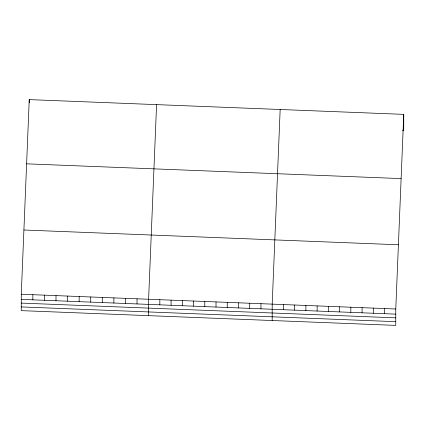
<?xml version="1.0" encoding="UTF-8"?>
<svg xmlns="http://www.w3.org/2000/svg" width="425" height="425" viewBox="0 0 425 425"><rect width="100%" height="100%" fill="white"/><g stroke="black" fill="none" stroke-linecap="round" stroke-linejoin="round"><path stroke-width="0.64" d="M21.277 294.243L21.25 310.632L395.755 325.391L395.781 308.996L403.75 114.368L29.245 99.609L21.277 294.243L395.781 308.996M29.24 102.818L29.245 99.609M32.847 299.832L32.852 294.695M44.423 300.289L44.428 295.152M55.994 300.746L56.004 295.609M67.57 301.203L67.58 296.066M79.146 301.66L79.156 296.522M90.722 302.117L90.732 296.979M102.297 302.568L102.308 297.436M113.873 303.025L113.884 297.888M125.449 303.482L125.46 298.345M137.025 303.939L137.036 298.802M148.58 315.653L148.612 299.258L156.575 104.624M159.837 304.837L159.843 299.699M171.073 305.283L171.078 300.146M182.304 305.724L182.314 300.587M193.54 306.165L193.55 301.027M204.776 306.611L204.786 301.474M216.012 307.052L216.022 301.915M227.248 307.493L227.258 302.356M238.483 307.939L238.489 302.802M249.719 308.38L249.725 303.243M260.95 308.821L260.961 303.684M272.17 320.524L272.197 304.13L280.165 109.496M283.422 309.708L283.433 304.571M294.658 310.149L294.668 305.012M305.894 310.595L305.899 305.458M317.13 311.036L317.135 305.899M328.36 311.477L328.371 306.34M339.596 311.923L339.607 306.786M350.832 312.364L350.843 307.227M362.068 312.805L362.079 307.668M373.304 313.252L373.309 308.114M384.54 313.692L384.545 308.555M403.75 114.368L403.723 130.757L402.401 130.709M26.616 163.837L401.12 178.596M23.906 230.01L398.411 244.768M21.271 299.375L395.771 314.133M21.261 303.094L395.765 317.852M21.255 306.919L395.76 321.677"/></g></svg>
